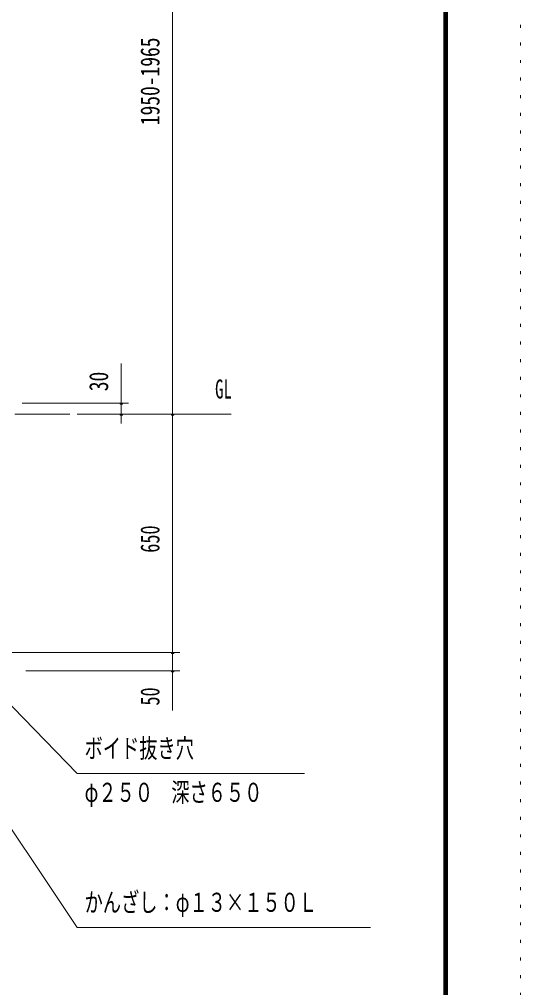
# Model space of a CAD drawing. Units: millimetres, scale not verified. Extents: x -25898 to 25908, y -10500 to 10500.
# Drawn here: x 22488 to 25908, y -2665 to 3937 of the extents above; entities that cross this region are included whole.
import ezdxf
from ezdxf.enums import TextEntityAlignment as Align

# ---------------------------------------------------------------- set-up
doc = ezdxf.new("R2010")
doc.units = ezdxf.units.MM
doc.header["$LTSCALE"] = 40
doc.linetypes.add('USER4', pattern=[3, 0.5, -2.5])
for name, color, linetype, lineweight in [('0-6_2-02BOLD', 7, 'Continuous', 18), ('0-A_2-52DIM', 3, 'Continuous', 18), ('0-C_F-F1PAPER', 5, 'Continuous', 18), ('0-D_F-E_J_ADD', 5, 'USER4', 18)]:
    doc.layers.add(name, color=color, linetype=linetype, lineweight=lineweight)
doc.styles.add('ＭＳ ゴシック', font='')
doc.styles.get('ＭＳ ゴシック').set_extended_font_data('MS Gothic')

msp = doc.modelspace()

# ---------------------------------------------------------------- linework, layer by layer
at = {"layer": '0-6_2-02BOLD'}
msp.add_line((22458.28, 1244.93), (22833.28, 1244.93), dxfattribs=at)
at = {"layer": '0-A_2-52DIM'}
for p, q in [((23533.28, -775.07), (23533.28, 6148.3)), ((23183.28, 1182.16), (23183.28, 1589.93)), ((22508.28, 1319.93), (23233.28, 1319.93)), ((23193.28, 1319.93), (23173.28, 1319.93)), ((22883.28, 1244.93), (23933.28, 1244.93)), ((23193.28, 1244.93), (23173.28, 1244.93)), ((23543.28, 1244.93), (23523.28, 1244.93)), ((23583.28, -380.07), (21845.78, -380.07)), ((23543.28, -380.07), (23523.28, -380.07)), ((22533.28, -505.07), (23583.28, -505.07)), ((23543.28, -505.07), (23523.28, -505.07))]:
    msp.add_line(p, q, dxfattribs=at)
for points in [[(24433.28, -1205.07), (22883.28, -1205.07), (21716.95, -4.87)], [(21465.82, -137.37), (22883.28, -2255.07), (24883.28, -2255.07)]]:
    msp.add_lwpolyline(points, dxfattribs=at)
for centre in [(23183.28, 1319.93), (23183.28, 1244.93), (23533.28, 1244.93), (23533.28, -380.07), (23533.28, -505.07)]:
    msp.add_arc(centre, 10, 180, 0, dxfattribs=at)
at = {"layer": '0-C_F-F1PAPER'}
for points in [[(25407.78, -10000), (-3292.22, -10000), (-3292.22, 10100), (25407.78, 10100)], [(25405.28, -9997.5), (-3289.72, -9997.5), (-3289.72, 10097.5), (25405.28, 10097.5)], [(25402.78, -9995), (25402.78, 10095), (-3287.22, 10095), (-3287.22, -9995)], [(25400.28, -9992.5), (-3284.72, -9992.5), (-3284.72, 10092.5), (25400.28, 10092.5)], [(25397.78, -9990), (25397.78, 10090), (-3282.22, 10090), (-3282.22, -9990)], [(25395.28, -9987.5), (-3279.72, -9987.5), (-3279.72, 10087.5), (25395.28, 10087.5)], [(25392.78, -9985), (25392.78, 10085), (-3277.22, 10085), (-3277.22, -9985)], [(25390.28, -9982.5), (-3274.72, -9982.5), (-3274.72, 10082.5), (25390.28, 10082.5)], [(25387.78, -9980), (-3272.22, -9980), (-3272.22, 10080), (25387.78, 10080)], [(25385.28, -9977.5), (-3269.72, -9977.5), (-3269.72, 10077.5), (25385.28, 10077.5)], [(25382.78, -9975), (25382.78, 10075), (-3267.22, 10075), (-3267.22, -9975)]]:
    msp.add_lwpolyline(points, close=True, dxfattribs=at)
at = {"layer": '0-D_F-E_J_ADD'}
msp.add_lwpolyline([(25907.78, -10500), (-3792.22, -10500), (-3792.22, 10500), (25907.78, 10500)], close=True, dxfattribs=at)

# ---------------------------------------------------------------- texts
at = {"layer": '0-A_2-52DIM', "color": 7, "style": 'ＭＳ ゴシック'}
for s, width, p in [('1950-1965', 0.75, (23483.28, 3215.58)), ('30', 0.75, (23133.28, 1401.62)), ('650', 0.7, (23483.28, 300.49)), ('50', 0.7, (23483.28, -741.79))]:
    msp.add_text(s, height=130.2, rotation=90, dxfattribs=dict(at, width=width)).set_placement(p, align=Align.BOTTOM_LEFT)
for s, width, p in [('GL', 0.65, (23823.28, 1312.7)), ('ボイド抜き穴', 0.7, (22933.28, -1137.3)), ('φ２５０\u3000深さ６５０', 0.7, (22933.29, -1437.31)), ('かんざし：φ１３×１５０Ｌ', 0.7, (22933.28, -2187.31))]:
    msp.add_text(s, height=130.2, dxfattribs=dict(at, width=width)).set_placement(p, align=Align.BOTTOM_LEFT)

doc.saveas('drawing.dxf')
